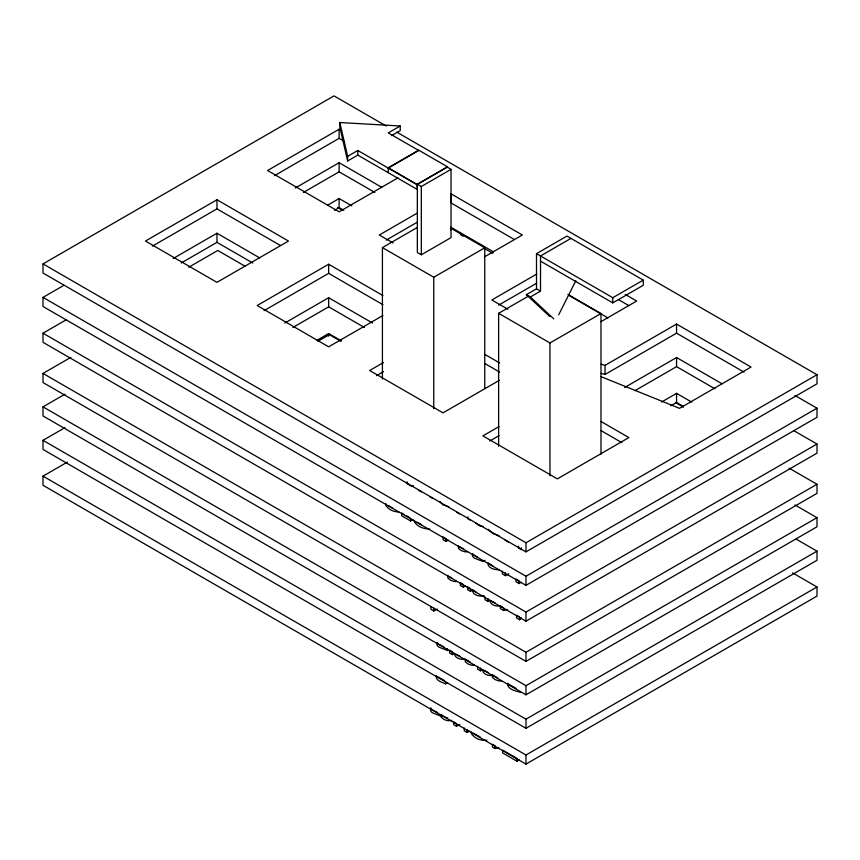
<?xml version="1.0" encoding="UTF-8"?>
<svg xmlns="http://www.w3.org/2000/svg" width="860" height="860" viewBox="0 0 860 860"><rect width="100%" height="100%" fill="white"/><g stroke="black" fill="none" stroke-linecap="round" stroke-linejoin="round"><path stroke-width="1.29" d="M507.464 683.27C507.26 689.57 515.957 690.978 520.579 692.343M436.407 675.637C435.117 680.636 442.244 682.367 445.652 683.84L447.662 682.679M472.71 553.517L472.29 555.248A9.299 5.364 0 0 0 474.225 558.065L482.901 561.515L485.072 560.258M437.288 642.538L436.869 644.269A9.299 5.364 0 0 0 438.804 647.086L447.479 650.536L447.479 648.676M430.881 708.21L430.462 709.941A9.299 5.364 0 0 0 432.397 712.757L441.072 716.208L441.072 714.348M558.688 314.803L575.845 280.736M518.601 616.351L516.548 615.169L516.548 617.953L519.634 619.737L521.321 617.759M396.718 132.085L817 374.734L817 383.839L525.976 551.862L43 273.018L43 263.912L334.024 95.89L386.269 126.055M794.941 395.471L817 408.21L817 417.315L525.976 585.337L43 306.493L43 297.388L63.866 285.337M216.967 199.756L145.448 241.047L216.967 282.338L288.476 241.047L216.967 199.756L216.967 208.873L152.37 246.164M341.431 130.569L339.119 129.237L267.611 170.517L339.119 211.807L397.954 177.848M274.523 175.633L339.119 138.342L343.731 141.008M388.258 172.699L388.258 167.775L418.723 150.188L447.662 166.894L417.197 184.481L417.197 189.404L357.803 155.112L347.644 160.981L347.644 156.348L357.803 150.478L417.197 184.782M391.526 135.643L400.244 130.612L400.244 125.979L388.258 132.892L418.723 150.478L388.258 168.065M793.78 430.623L817 444.039L817 453.145L525.976 621.167L43 342.323L43 333.207L66.188 319.823M173.129 258.537L216.967 233.232L259.645 257.871M295.292 188.018L339.119 162.712L381.797 187.351M181.202 262.988L216.967 242.348L252.722 262.988M303.365 192.457L339.119 171.817L374.885 192.457M188.813 267.202L217.795 250.475L245.175 266.288M327.585 205.196L339.119 198.531L351.815 205.862M789.136 468.173L817 484.255L817 493.361L525.976 661.383L43 382.539L43 373.433L70.832 357.362M334.508 210.302L339.119 207.647L343.731 210.302M417.337 184.212L447.05 167.055L451.038 169.355L451.038 237.618L421.325 254.786L417.337 252.475L417.337 184.212L421.325 186.512L451.038 169.355M794.941 504.949L817 517.677L817 526.793L525.976 694.816L43 415.96L43 406.855L65.027 394.138M382.883 295.55L328.66 264.246L257.151 305.536L328.66 346.827L382.883 315.523M417.369 213.033L379.303 235.017L393.149 243.004M264.074 310.654L328.66 273.362L382.883 304.655M386.226 240.123L417.369 222.149M796.102 539.091L817 551.163L817 560.268L525.976 728.291L43 449.436L43 440.331L65.027 427.613M382.421 379.045L382.421 247.605L417.197 227.524M284.832 323.027L328.66 297.721L372.498 323.027M292.905 327.477L328.66 306.837L364.425 327.477M792.619 572.911L817 586.982L817 596.087L525.976 764.11L43 485.266L43 476.16L67.349 462.099M317.125 340.205L328.66 333.551L341.356 340.872M317.802 341.345L329.401 334.647L340.807 341.237M382.421 247.605L433.762 277.242L484.76 247.798L484.76 388.634M484.277 256.989L522.342 235.017L450.823 193.726L450.823 202.831L514.269 239.456M549.776 316.544L526.341 294.69L536.5 288.82L536.5 253.657L566.955 236.07L643.248 280.113L643.248 285.284L612.782 302.87L540.51 261.139M570.965 238.381L540.51 255.968L540.51 291.142L530.351 297.001L526.341 294.69M383.517 362.512L369.671 370.499L443.018 412.843L499.531 380.217M536.812 274.007L491.834 299.979L507.873 309.235M376.594 375.616L383.517 371.617M498.746 305.085L536.812 283.112M498.628 446.114L498.628 313.33L528.771 295.926M536.5 253.657L612.782 297.7L643.248 280.113M498.628 313.33L549.97 342.968L600.979 313.524L600.979 454.36M600.925 321.672L636.69 301.032L625.231 294.41M499.047 426.549L482.89 435.869L557.366 478.869L628.875 437.579L600.957 421.454M601.162 364.264L605.053 365.339L676.562 324.059L751.038 367.048L679.518 408.339L601.097 376.691M489.813 440.987L499.047 435.654M601.162 373.38L605.053 374.455L676.562 333.164L744.05 372.133M624.661 387.494L676.562 357.534L721.948 383.732M635.045 390.612L676.562 366.639L714.961 388.806M403.877 514.291L401.652 513.001L401.652 515.796L410.564 520.945L412.908 519.59M661.576 402.018L676.562 393.353L691.698 402.093M670.8 405.791L676.562 402.469L683.549 406.5M446.05 541.424L446.05 538.639L442.997 536.876L442.997 539.661L446.05 541.424L448.339 540.101M43 263.912L525.976 542.757L817 374.734M463.314 587.219L463.314 584.434L460.412 582.758L460.412 585.542L463.314 587.219L465.604 585.896M430.935 606.515L430.935 609.299L433.838 610.976L437.202 609.03M470.463 591.347L470.463 588.562L467.571 586.885L467.571 589.68L470.463 591.347L472.226 590.336L473.752 593.615L476.633 595.292A7.815 4.515 0 0 0 482.062 595.948L484.083 595.647M502.38 571.158L502.38 573.953L505.433 575.716L508.808 573.77M43 297.388L525.976 576.232L817 408.21M485.018 596.969L485.018 599.753L487.921 601.43L489.834 600.323C490.2 604.935 495.725 606.59 499.628 605.913M519.053 583.574L519.053 580.79L516 579.027L516 581.812L519.053 583.574L521.354 582.252M43 333.207L525.976 612.051L817 444.039M452.478 654.611L452.478 651.826L449.576 650.149L449.576 652.944L452.478 654.611L454.392 653.514C454.757 658.115 460.283 659.781 464.185 659.104M477.633 666.35L477.633 669.134L480.514 670.8L482.352 669.736C482.933 674.272 488.297 676.024 492.275 675.466M43 373.433L525.976 652.278L817 484.255M43 406.855L525.976 685.699L817 517.677M456.51 726.313L456.51 723.529L453.618 721.852L453.618 724.636L456.51 726.313L459.788 724.432M464.26 727.99L464.26 730.785L467.152 732.462L469.452 731.129M43 440.331L525.976 719.175L817 551.163M43 476.16L525.976 755.005L817 586.982M517 761.229L517 758.445L502.638 750.157L502.638 752.941L517 761.229L519.289 759.907M502.53 607.074L500.38 605.838L500.38 608.622L503.605 610.482L507.25 609.407M495.07 748.576L495.07 745.781L492.457 744.276L492.457 747.071L495.07 748.576L498.8 747.587M451.779 720.4L447.727 720.755L443.996 719.476L441.277 717.337L441.277 714.553L443.996 716.692L447.727 717.971M467.56 551.787L464.894 551.819L461.164 550.54L458.444 548.411L458.444 545.616M457.004 581.521L454.338 581.553L450.608 580.274L447.888 578.135L447.888 575.351M474.408 665.221L471.742 665.253L468.012 663.974L465.292 661.834L465.292 659.05L470.463 662.211M501.552 680.883L498.886 680.916L495.145 679.636L492.436 677.508L492.436 674.713L497.596 677.874M413.38 485.685L410.919 485.868L407.113 483.664L407.113 481.804M486.889 740.159C481.138 740.922 474.709 738.729 471.452 733.73L471.452 731.871M499.079 569.771C494.822 569.89 488.243 568.417 487.77 563.332M429.656 528.975C423.679 529.072 417.014 526.707 414.079 521.171M347.644 160.981L339.829 127.151L339.829 122.528L400.244 125.979M398.954 512.023C393.891 511.979 388.602 509.786 385.796 505.433L385.796 503.573M483.427 526.556L479.579 525.804L475.655 523.063M448.856 506.733L442.954 504.906L439.836 501.573M499.112 535.737L492.673 533.523L488.233 529.287M488.061 672.455L483.836 670.23M495.166 602.946L491.415 601.033M459.724 656.126L455.972 654.213M463.615 548.777L459.745 546.788M480.138 736.955L473.108 733.021M444.007 646.881L438.804 644.29A9.299 5.364 0 0 1 437.181 642.442M437.6 712.553L432.397 709.962A9.299 5.364 0 0 1 430.774 708.113M444.652 680.69L436.955 676.293M516.011 688.387L508.292 683.904M476.633 592.508L472.935 589.82M492.834 566.03L488.437 562.978M421.594 524.783L417.186 522.256M392.332 507.916L388.623 505.809M451.812 578.081L449.189 576.512M477.526 557.151L474.225 555.27A9.299 5.364 0 0 1 473.215 554.334M618.351 299.549L628.671 305.504M388.258 167.775L417.197 184.481M567.89 294.421L600.979 313.524M493.5 251.84L450.823 227.201L450.823 229.803M569.073 295.474L608.041 317.963M450.533 228.04L484.76 247.798M460.842 234.866L463.121 236.188M484.803 248.701L492.791 253.313M536.5 288.82L540.51 291.142M337.507 207.421L342.151 210.098M675.358 402.48L683.485 407.167M484.739 354.352L499.628 362.952M216.967 208.873L280.403 245.498M484.739 363.468L499.628 372.068M600.957 430.559L621.898 442.653M418.498 490.232L421.389 491.909M429.871 496.811L432.773 498.477M456.843 512.377L459.53 513.925M470.592 520.311L467.915 518.774L467.915 516.914M504.981 540.166L508.4 542.144M406.103 515.581L409.446 517.505M530.351 297.001L553.786 318.856M339.829 122.528L347.644 156.348M676.562 324.059L676.562 333.164M676.562 357.534L676.562 366.639M676.562 393.353L676.562 402.469M612.782 297.7L612.782 302.87M605.053 365.339L605.053 374.455M549.97 342.968L549.97 475.763M525.976 542.757L525.976 551.862M525.976 576.232L525.976 585.337M525.976 612.051L525.976 621.167M525.976 652.278L525.976 661.383M525.976 685.699L525.976 694.816M525.976 719.175L525.976 728.291M525.976 755.005L525.976 764.11M521.396 547.788L521.396 549.648L518.548 548.003L518.548 546.143M519.634 616.942L519.634 619.737M505.433 572.921L505.433 575.716M503.605 607.697L503.605 610.482M487.921 598.635L487.921 601.43M480.514 668.016L480.514 670.8M467.152 729.667L467.152 732.462M445.652 681.98L445.652 683.84M433.762 277.242L433.762 408.693M433.838 608.192L433.838 610.976M421.325 186.512L421.325 254.786M410.564 518.15L410.564 520.945M357.803 150.478L357.803 155.112M339.119 129.237L339.119 138.342M339.119 162.712L339.119 171.817M339.119 198.531L339.119 207.647M328.66 264.246L328.66 273.362M328.66 297.721L328.66 306.837M328.66 333.551L328.66 336.152M216.967 233.232L216.967 242.348"/></g></svg>
